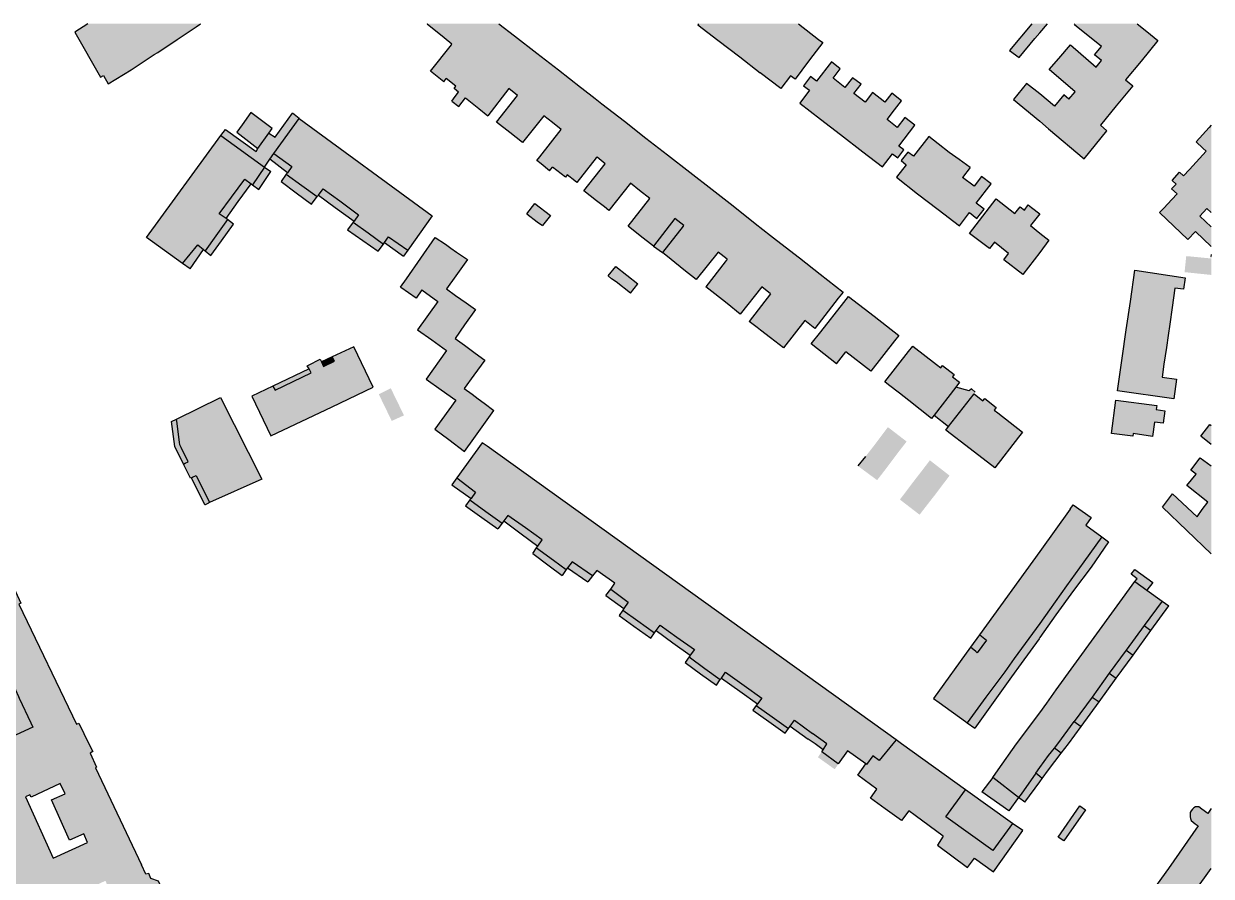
# Model space of a CAD drawing. Header units: millimetres. Extents: x 528980 to 529536, y 186782 to 187150.
# Drawn here: x 529288.2 to 529535.8, y 186972.4 to 187150.1 of the extents above; entities that cross this region are included whole.
import ezdxf

# ---------------------------------------------------------------- set-up
doc = ezdxf.new("R2010")
doc.units = ezdxf.units.MM
doc.header["$LTSCALE"] = 1.5
doc.layers.add('Building Outline', color=1, linetype='Continuous', true_color=0xff0000)
doc.layers.add('Buildings Area', color=1, linetype='Continuous', true_color=0xff0000)

msp = doc.modelspace()

# ---------------------------------------------------------------- hatches: boundary and pattern name
at = {"layer": 'Buildings Area', "true_color": 0xfedcaf}
for points in [[(529301.54, 187150.07), (529298.8, 187148.3), (529304.2, 187138.95), (529304.8, 187139.3), (529305.8, 187137.55), (529310.55, 187140.5), (529304.63, 187150.07)], [(529311.31, 187150.07), (529304.63, 187150.07), (529310.55, 187140.5), (529314.33, 187142.95), (529315.39, 187143.64), (529314.2, 187145.55)], [(529317.92, 187150.07), (529311.31, 187150.07), (529314.2, 187145.55), (529315.39, 187143.64), (529316.1, 187144.1), (529320.15, 187146.8)], [(529324.99, 187150.07), (529317.92, 187150.07), (529320.15, 187146.8), (529324.1, 187149.45), (529325, 187150.05)], [(529372.37, 187150.07), (529372.3, 187150), (529375.8, 187147.15), (529377.45, 187145.8), (529377.37, 187145.7), (529373, 187140.2), (529375.75, 187138), (529376.26, 187138.63), (529380.25, 187143.6), (529385.24, 187150.07)], [(529387.26, 187150.07), (529385.24, 187150.07), (529380.25, 187143.6), (529376.26, 187138.63), (529378.28, 187137.03), (529377.9, 187136.55), (529378.8, 187135.8), (529378.1, 187134.9), (529377.4, 187133.95), (529378.9, 187132.8), (529380.3, 187134.6), (529390.5, 187147.55)], [(529428.87, 187150.07), (529428.7, 187149.85), (529432.9, 187146.65), (529435.52, 187150.07)], [(529442.74, 187150.07), (529435.52, 187150.07), (529432.9, 187146.65), (529437.45, 187143.15), (529442.5, 187149.75)], [(529449.47, 187150.07), (529442.74, 187150.07), (529442.5, 187149.75), (529437.45, 187143.15), (529441.7, 187139.85), (529446.7, 187146.5), (529448.3, 187148.55)], [(529449.74, 187150.07), (529449.47, 187150.07), (529448.3, 187148.55), (529446.7, 187146.5), (529441.7, 187139.85), (529446, 187136.55), (529448.05, 187139.2), (529449, 187138.55), (529450.4, 187140.4), (529452, 187142.52), (529454.75, 187146.14), (529453.9, 187146.81)], [(529501.59, 187150.07), (529498.33, 187150.07), (529493.7, 187144.52), (529495.71, 187143.03), (529499, 187146.97), (529500, 187148.17)], [(529511.78, 187150.07), (529507.42, 187150.07), (529507.25, 187149.85), (529512.85, 187145.3), (529511.45, 187143.6), (529512.9, 187142.4), (529517.9, 187138.35), (529521.15, 187142.3)], [(529511.78, 187150.07), (529521.15, 187142.3), (529524.6, 187146.55), (529522.3, 187148.45), (529520.35, 187150.07)], [(529389.3, 187136.55), (529395.15, 187143.95), (529390.5, 187147.55), (529380.3, 187134.6), (529383.03, 187132.41), (529384.92, 187130.9)], [(529389.3, 187136.55), (529391.15, 187135.1), (529386.75, 187129.55), (529389.5, 187127.4), (529399.2, 187139.9), (529399.65, 187140.45), (529395.15, 187143.95)], [(529515.95, 187132.95), (529519.4, 187137.15), (529517.9, 187138.35), (529512.9, 187142.4), (529511.75, 187141.05), (529506.45, 187145.65), (529503.95, 187142.8)], [(529454.3, 187130.2), (529459.4, 187136.8), (529456.9, 187138.7), (529458.4, 187140.7), (529456.6, 187142.1), (529453.45, 187138.1), (529452.2, 187139.05), (529450.75, 187137.15), (529452, 187136.2), (529449.95, 187133.5)], [(529503.95, 187142.8), (529502, 187140.55), (529507.4, 187135.9), (529506.1, 187134.35), (529512.65, 187128.9), (529515.95, 187132.95)], [(529398.4, 187129.5), (529404.25, 187136.85), (529399.65, 187140.45), (529399.2, 187139.9), (529389.5, 187127.4), (529392.15, 187125.3), (529396.6, 187130.9)], [(529398.45, 187120.2), (529408.7, 187133.4), (529407.3, 187134.5), (529404.5, 187136.65), (529404.25, 187136.85), (529398.4, 187129.5), (529400.25, 187128.05), (529395.75, 187122.35), (529395.14, 187121.58), (529396.05, 187120.85), (529397.8, 187119.45)], [(529463.6, 187133.7), (529461.25, 187135.5), (529462.75, 187137.45), (529460.95, 187138.8), (529459.4, 187136.8), (529454.3, 187130.2), (529458.45, 187127)], [(529494.55, 187134.3), (529500, 187129.75), (529501.8, 187128.2), (529509.25, 187121.95), (529514, 187127.75), (529512.65, 187128.9), (529506.1, 187134.35), (529505, 187135.25), (529503.05, 187132.9), (529500, 187135.45), (529497.25, 187137.65)], [(529465.15, 187135.74), (529463.6, 187133.7), (529458.45, 187127), (529463.1, 187123.4), (529468.2, 187130.1), (529469.75, 187132.15), (529471.17, 187134), (529469.14, 187135.59), (529467.7, 187133.75)], [(529339.3, 187127.3), (529340, 187128.25), (529335.55, 187131.55), (529333.7, 187129), (529332.6, 187127.5), (529337, 187124.05)], [(529403.47, 187116.99), (529407.55, 187122.1), (529407.7, 187122.25), (529413.4, 187129.75), (529408.7, 187133.4), (529398.45, 187120.2), (529401.1, 187118.1), (529401.46, 187118.56), (529403.06, 187117.31)], [(529344.2, 187131.45), (529340.6, 187126.4), (529339.3, 187127.3), (529337, 187124.05), (529336.6, 187123.45), (529330.25, 187128), (529329.25, 187126.75), (529338.35, 187120.2), (529339.45, 187121.85), (529340.3, 187123), (529345.6, 187130.3)], [(529346.15, 187116.35), (529349.35, 187114.05), (529349.6, 187114.35), (529350.6, 187115.7), (529354.05, 187113.15), (529358, 187110.25), (529357.05, 187108.95), (529356.85, 187108.7), (529359.95, 187106.5), (529363.2, 187104.15), (529363.4, 187104.5), (529364.25, 187105.65), (529368.25, 187102.85), (529373.35, 187110.05), (529345.6, 187130.3), (529340.3, 187123), (529344.1, 187120.3), (529343.15, 187119), (529342.9, 187118.7)], [(529407.6, 187113.15), (529417.9, 187126.2), (529413.4, 187129.75), (529407.7, 187122.25), (529409.4, 187120.9), (529404.95, 187115.25)], [(529463.1, 187123.4), (529467.25, 187120.25), (529469.3, 187122.95), (529470.4, 187122.1), (529471.7, 187123.8), (529470.65, 187124.55), (529473.95, 187128.9), (529471.9, 187130.5), (529470.3, 187128.45), (529468.2, 187130.1)], [(529330.35, 187109.45), (529328.95, 187110.45), (529331.5, 187113.9), (529334.3, 187117.65), (529335.6, 187116.7), (529335.9, 187116.5), (529338.35, 187120.2), (529329.25, 187126.75), (529313.8, 187105.5), (529321.3, 187100.1), (529324.45, 187104), (529325.65, 187103.05), (529326, 187102.75), (529328.2, 187105.85), (529330.65, 187109.25)], [(529481.15, 187123.25), (529478.85, 187125.05), (529476.85, 187126.6), (529473.65, 187122.45), (529472.5, 187123.3), (529471.1, 187121.55), (529472.15, 187120.7), (529470.15, 187118.1), (529474.55, 187114.65), (529479.7, 187121.4)], [(529535.76, 187128.95), (529535.33, 187128.46), (529532.65, 187125.45), (529534.01, 187124.15), (529534.7, 187123.5), (529535.76, 187122.52)], [(529417.9, 187126.2), (529407.6, 187113.15), (529409.25, 187111.9), (529410.15, 187111.15), (529414.65, 187116.85), (529416.55, 187115.3), (529416.75, 187115.55), (529422.4, 187122.75)], [(529339.45, 187121.85), (529343.15, 187119), (529344.1, 187120.3), (529340.3, 187123)], [(529416.7, 187105.9), (529426.75, 187118.75), (529427.05, 187119.15), (529422.4, 187122.75), (529416.75, 187115.55), (529416.55, 187115.3), (529418.7, 187113.65), (529414.2, 187107.9)], [(529483.9, 187118), (529485.48, 187120.08), (529483.2, 187121.75), (529481.15, 187123.25), (529479.7, 187121.4), (529474.55, 187114.65), (529478.85, 187111.35)], [(529535.76, 187122.52), (529534.7, 187123.5), (529532.65, 187121.25), (529531.25, 187119.7), (529535.76, 187115.51)], [(529339.7, 187119.3), (529338.35, 187120.2), (529335.9, 187116.5), (529337.2, 187115.55)], [(529416.7, 187105.9), (529419.5, 187103.75), (529423.95, 187109.5), (529425.8, 187108.05), (529431.55, 187115.4), (529431.7, 187115.55), (529427.05, 187119.15), (529426.75, 187118.75)], [(529535.76, 187110.71), (529535.76, 187115.51), (529531.25, 187119.7), (529529.99, 187118.35), (529529.16, 187119.12), (529527.59, 187117.42), (529528.43, 187116.65), (529527.5, 187115.65), (529528.65, 187114.6), (529533.4, 187110), (529534.85, 187111.55)], [(529335.6, 187116.7), (529334.3, 187117.65), (529331.5, 187113.9), (529332.9, 187113)], [(529345, 187114.85), (529346.15, 187116.35), (529342.9, 187118.7), (529341.85, 187117.2)], [(529486.9, 187109.45), (529488.4, 187111.45), (529486.75, 187112.65), (529489.9, 187116.7), (529487.85, 187118.25), (529486.3, 187116.2), (529483.9, 187118), (529478.85, 187111.35), (529483.25, 187107.95), (529485.35, 187110.7)], [(529348.2, 187112.5), (529349.35, 187114.05), (529346.15, 187116.35), (529345, 187114.85)], [(529349.6, 187114.35), (529353.1, 187111.8), (529354.05, 187113.15), (529350.6, 187115.7)], [(529435.7, 187111.55), (529436.1, 187112.1), (529432.3, 187115.05), (529431.7, 187115.55), (529431.55, 187115.4), (529425.8, 187108.05), (529425.65, 187107.85), (529421.36, 187102.41), (529423.15, 187100.95), (529425.79, 187098.8)], [(529535.76, 187103.64), (529535.76, 187107.72), (529533.4, 187110), (529528.65, 187114.6), (529527.54, 187113.42), (529525.86, 187111.66), (529524.95, 187110.7), (529530.9, 187105.1), (529532.5, 187106.8)], [(529331.5, 187113.9), (529328.95, 187110.45), (529330.35, 187109.45), (529332.9, 187113)], [(529357.05, 187108.95), (529358, 187110.25), (529354.05, 187113.15), (529353.1, 187111.8)], [(529398, 187110.13), (529394.72, 187112.62), (529393.06, 187110.43), (529395.2, 187108.8), (529396.3, 187108)], [(529425.79, 187098.8), (529428.4, 187096.75), (529432.95, 187102.5), (529434.85, 187101), (529440.5, 187108.15), (529440.7, 187108.45), (529436.1, 187112.1), (529435.7, 187111.55)], [(529492, 187103.4), (529492.1, 187103.55), (529498.3, 187111.75), (529497.6, 187112.3), (529496.8, 187111.25), (529495.9, 187111.9), (529494.8, 187110.5), (529490.9, 187113.55), (529485.35, 187106.35), (529489.5, 187103.2), (529490.55, 187104.55)], [(529492, 187103.4), (529493.5, 187102.2), (529492.5, 187100.85), (529496.45, 187097.8), (529500, 187102.4), (529501.9, 187104.95), (529500, 187106.45), (529498.05, 187108), (529500, 187110.45), (529498.3, 187111.75), (529492.1, 187103.55)], [(529330.65, 187109.25), (529328.2, 187105.85), (529329.4, 187104.85), (529331.9, 187108.3)], [(529425.8, 187108.05), (529423.95, 187109.5), (529419.5, 187103.75), (529421.36, 187102.41), (529425.65, 187107.85)], [(529356.85, 187108.7), (529355.7, 187107.15), (529358.85, 187104.9), (529359.95, 187106.5)], [(529445.15, 187105), (529443.9, 187105.95), (529440.7, 187108.45), (529440.5, 187108.15), (529434.85, 187101), (529434.4, 187100.45), (529430.38, 187095.22), (529432.25, 187093.75), (529434.8, 187091.75)], [(529329.4, 187104.85), (529328.2, 187105.85), (529326, 187102.75), (529327.15, 187101.8)], [(529358.85, 187104.9), (529362.1, 187102.65), (529363.2, 187104.15), (529359.95, 187106.5)], [(529367.35, 187101.6), (529368.25, 187102.85), (529364.25, 187105.65), (529363.4, 187104.5)], [(529369.98, 187092.87), (529371.2, 187094.6), (529377.25, 187103.3), (529376.1, 187104.1), (529373.95, 187105.5), (529367.95, 187096.9), (529366.73, 187095.17), (529366.8, 187095.12)], [(529445.15, 187105), (529434.8, 187091.75), (529437.55, 187089.55), (529442.05, 187095.25), (529443.9, 187093.75), (529449.9, 187101.3)], [(529321.3, 187100.1), (529322.9, 187099), (529325.65, 187103.05), (529324.45, 187104)], [(529376.3, 187094.8), (529378.25, 187097.5), (529380.7, 187100.95), (529378.4, 187102.5), (529377.25, 187103.3), (529371.2, 187094.6), (529374.5, 187092.2)], [(529535.76, 187101.97), (529535.7, 187101.55), (529535.76, 187101.54)], [(529414.65, 187093.9), (529416.19, 187095.85), (529411.61, 187099.48), (529410.05, 187097.5), (529410.75, 187096.9), (529411.7, 187096.25)], [(529454.25, 187097.9), (529449.9, 187101.3), (529443.9, 187093.75), (529439.44, 187088.04), (529441.1, 187086.75), (529441.8, 187086.2), (529443.85, 187084.6)], [(529535.76, 187097.72), (529535.76, 187101.15), (529530.55, 187101.65), (529530.2, 187098.3)], [(529454.25, 187097.9), (529443.85, 187084.6), (529446.55, 187082.5), (529451, 187088.25), (529453.1, 187086.55), (529458, 187092.85), (529459, 187094.15)], [(529518.9, 187092.15), (529527.6, 187090.95), (529528.15, 187094.95), (529529.95, 187094.75), (529530.3, 187097.15), (529519.8, 187098.7)], [(529374.5, 187092.2), (529370.3, 187086.25), (529373.25, 187084.2), (529379.3, 187092.65), (529378.2, 187093.45), (529376.3, 187094.8)], [(529380.1, 187087.3), (529382.35, 187090.5), (529380.4, 187091.9), (529379.3, 187092.65), (529373.25, 187084.2), (529376.35, 187082), (529378.1, 187084.5)], [(529457.61, 187079.21), (529458.1, 187079.85), (529459.6, 187081.7), (529465.45, 187089.15), (529460.15, 187093.25), (529459.15, 187092), (529454.35, 187085.85), (529452.37, 187083.35)], [(529527.1, 187087.45), (529527.6, 187090.95), (529518.9, 187092.15), (529518.05, 187086.3), (529526.77, 187085.13)], [(529469.7, 187084), (529470.6, 187085.1), (529465.45, 187089.15), (529459.6, 187081.7), (529464.8, 187077.65)], [(529375.2, 187073.8), (529381.15, 187082.25), (529380.1, 187083.05), (529378.1, 187084.5), (529376.35, 187082), (529372.1, 187076)], [(529526.4, 187082.59), (529526.77, 187085.13), (529518.05, 187086.3), (529517.2, 187080.35), (529525.9, 187079.15)], [(529350.25, 187079.6), (529350, 187080.15), (529349.7, 187080), (529347.8, 187079.05), (529347.3, 187078.8), (529347.65, 187078.15), (529348.1, 187077.3), (529340.6, 187073.7), (529340.1, 187074.55), (529335.75, 187072.45), (529339.7, 187064.2), (529352.49, 187070.26), (529361, 187074.3), (529357, 187082.75), (529352.5, 187080.65), (529352.95, 187079.75), (529350.7, 187078.65)], [(529384.3, 187079.95), (529382.3, 187081.4), (529381.15, 187082.25), (529375.2, 187073.8), (529378.25, 187071.6), (529380, 187074.05), (529382, 187076.8)], [(529470.75, 187073.05), (529472.7, 187071.55), (529474.2, 187073.55), (529478.5, 187079.05), (529473.55, 187082.9), (529472.65, 187081.75), (529467.7, 187075.45), (529468.5, 187074.8)], [(529352.5, 187080.65), (529350.25, 187079.6), (529350.7, 187078.65), (529352.95, 187079.75)], [(529516.25, 187073.55), (529527.95, 187071.9), (529528.5, 187076), (529525.5, 187076.4), (529525.9, 187079.15), (529517.2, 187080.35)], [(529340.1, 187074.55), (529340.6, 187073.7), (529348.1, 187077.3), (529347.65, 187078.15)], [(529478, 187068.5), (529482.5, 187074.3), (529483.25, 187075.4), (529481.8, 187076.5), (529482.15, 187077), (529479.75, 187078.85), (529479.4, 187078.35), (529478.5, 187079.05), (529474.2, 187073.55), (529472.7, 187071.55), (529477.45, 187067.8)], [(529326.91, 187050.27), (529337.82, 187055.19), (529329.18, 187072.2), (529320.03, 187067.69), (529320.09, 187067.24), (529320.67, 187062.87), (529320.74, 187062.29), (529321, 187061.77), (529322.47, 187058.79), (529321.83, 187058.47), (529321.48, 187058.3), (529322.94, 187055.34), (529323.14, 187055.44), (529323.33, 187055.54), (529324.12, 187055.92), (529325.88, 187052.36), (529326.8, 187050.5)], [(529364.7, 187074.1), (529362.2, 187072.85), (529364.9, 187067.3), (529367.45, 187068.45)], [(529381.65, 187072.9), (529380, 187074.05), (529378.25, 187071.6), (529373.85, 187065.55), (529376.8, 187063.4), (529382.95, 187071.9)], [(529481, 187066.15), (529486.3, 187072.95), (529486.55, 187073.3), (529485.75, 187074), (529485.3, 187073.55), (529482.5, 187074.3), (529478, 187068.5)], [(529480.45, 187065.4), (529485.5, 187061.5), (529491.25, 187069), (529490.5, 187069.55), (529490.9, 187070.1), (529488.55, 187071.95), (529488.15, 187071.45), (529486.3, 187072.95), (529481, 187066.15)], [(529382.02, 187063.64), (529386.2, 187069.5), (529384.15, 187071), (529382.95, 187071.9), (529376.8, 187063.4), (529380.1, 187060.95)], [(529514.95, 187064.7), (529519.4, 187064.1), (529519.5, 187064.65), (529523.5, 187064.05), (529523.9, 187067.05), (529525.75, 187066.8), (529526.05, 187069.4), (529524.3, 187069.65), (529524.4, 187070.5), (529515.9, 187071.65)], [(529321.83, 187058.47), (529322.47, 187058.79), (529321, 187061.77), (529320.74, 187062.29), (529320.67, 187062.87), (529320.09, 187067.24), (529320.03, 187067.69), (529318.98, 187067.18), (529319.68, 187061.96), (529321.48, 187058.3)], [(529495.55, 187063.9), (529496.4, 187064.95), (529491.25, 187069), (529485.5, 187061.5), (529490.65, 187057.5)], [(529470.7, 187061), (529472.25, 187063), (529468.35, 187066), (529466.8, 187063.95)], [(529535.76, 187066.35), (529535.5, 187066.55), (529533.6, 187064.1), (529535.76, 187062.39)], [(529401.3, 187036.3), (529401.55, 187036.65), (529402.5, 187037.9), (529406.75, 187035), (529407.65, 187036.15), (529411.4, 187033.45), (529410.55, 187032.25), (529414.2, 187029.5), (529413.3, 187028.2), (529413.05, 187027.85), (529416.2, 187025.6), (529419.7, 187023.15), (529420, 187023.6), (529420.85, 187024.75), (529424.35, 187022.25), (529428, 187019.65), (529427.1, 187018.45), (529426.9, 187018.1), (529430.15, 187015.7), (529433.4, 187013.4), (529433.65, 187013.7), (529434.5, 187014.95), (529438.35, 187012.15), (529442.05, 187009.5), (529441.15, 187008.3), (529440.9, 187008), (529444.2, 187005.65), (529447.65, 187003.2), (529447.95, 187003.65), (529448.9, 187004.9), (529452.65, 187002.15), (529455.6, 187000), (529454.85, 186998.75), (529454.55, 186998.35), (529458, 186995.85), (529459.95, 186998.55), (529463.75, 186995.8), (529463.9, 186995.7), (529465.2, 186997.5), (529466.55, 186996.5), (529469.35, 187000), (529470.1, 187000.8), (529384.79, 187062), (529383.75, 187062.75), (529378.45, 187055.45), (529382.35, 187052.45), (529381.45, 187051.15), (529381.2, 187050.85), (529384.55, 187048.4), (529387.9, 187046), (529388.3, 187046.5), (529389.1, 187047.6), (529392.8, 187045), (529396.25, 187042.5), (529395.35, 187041.2), (529395.1, 187040.85), (529398.6, 187038.3)], [(529466.8, 187063.95), (529465.3, 187061.95), (529469.2, 187059), (529470.7, 187061)], [(529463.7, 187059.9), (529462.1, 187057.9), (529466.1, 187054.95), (529467.51, 187056.77), (529467.65, 187056.95)], [(529467.65, 187056.95), (529469.04, 187058.79), (529469.2, 187059), (529465.3, 187061.95), (529463.7, 187059.9)], [(529475.55, 187057.05), (529479.65, 187053.85), (529481.2, 187055.9), (529477.15, 187059.05), (529477.1, 187059.1)], [(529535.76, 187057.92), (529533.45, 187059.6), (529531.5, 187057.05), (529532.59, 187056.21), (529535.76, 187053.76)], [(529325.99, 187049.82), (529326.66, 187050.15), (529326.91, 187050.27), (529326.8, 187050.5), (529325.88, 187052.36), (529324.12, 187055.92), (529323.33, 187055.54), (529323.14, 187055.44), (529325.92, 187049.79)], [(529377.45, 187054), (529381.45, 187051.15), (529382.35, 187052.45), (529378.45, 187055.45)], [(529473.95, 187055), (529472.62, 187053.24), (529472.4, 187052.95), (529476.5, 187049.75), (529478.1, 187051.8)], [(529473.95, 187055), (529478.1, 187051.8), (529479.65, 187053.85), (529475.55, 187057.05), (529474.15, 187055.26)], [(529535.76, 187053.76), (529532.59, 187056.21), (529530.67, 187053.84), (529535.05, 187050.35), (529533.9, 187048.8), (529535.76, 187047.35)], [(529474.95, 187047.75), (529476.5, 187049.75), (529472.4, 187052.95), (529470.85, 187050.9)], [(529380.3, 187049.6), (529383.7, 187047.2), (529384.55, 187048.4), (529381.2, 187050.85)], [(529512.95, 187043.15), (529509.6, 187045.55), (529510.76, 187047.18), (529507, 187049.8), (529506.33, 187048.87), (529500, 187040.1), (529487.45, 187022.71), (529487.48, 187022.68), (529488.55, 187021.85), (529488.88, 187021.61), (529486.99, 187018.98), (529486.65, 187019.25), (529485.57, 187020.11), (529477.86, 187009.42), (529479, 187008.6), (529484.5, 187004.68), (529484.9, 187004.4), (529488.75, 187009.7), (529492.7, 187015), (529494.7, 187017.8), (529498.5, 187023), (529500, 187025.1), (529502.05, 187027.9), (529505.6, 187032.9), (529509.2, 187037.9)], [(529535.76, 187039.62), (529535.76, 187047.35), (529533.9, 187048.8), (529532.85, 187047.3), (529527.7, 187052.1), (529525.6, 187049.3)], [(529387, 187044.8), (529387.9, 187046), (529384.55, 187048.4), (529383.7, 187047.2)], [(529391.9, 187043.75), (529392.8, 187045), (529389.1, 187047.6), (529388.3, 187046.5)], [(529391.9, 187043.75), (529395.35, 187041.2), (529396.25, 187042.5), (529392.8, 187045)], [(529514.35, 187042.1), (529512.95, 187043.15), (529509.2, 187037.9), (529510.7, 187036.85)], [(529398.6, 187038.3), (529395.1, 187040.85), (529394.3, 187039.65), (529397.7, 187037.1)], [(529398.6, 187038.3), (529397.7, 187037.1), (529400.4, 187035.1), (529401.3, 187036.3)], [(529406.75, 187035), (529402.5, 187037.9), (529401.55, 187036.65), (529405.8, 187033.75)], [(529510.7, 187036.85), (529509.2, 187037.9), (529505.6, 187032.9), (529507.05, 187031.95)], [(529522.35, 187032), (529523.55, 187033.6), (529519.8, 187036.3), (529519.1, 187035.35), (529520.3, 187034.4), (529519.85, 187033.8)], [(529503.05, 186999.1), (529503.75, 187000), (529507.15, 187004.65), (529510.9, 187009.75), (529514.5, 187014.7), (529518.05, 187019.55), (529521.75, 187024.65), (529525.5, 187029.75), (529522.35, 187032), (529519.85, 187033.8), (529503.46, 187011.22), (529501.45, 187008.45), (529500, 187006.45), (529495.15, 187000), (529491.35, 186994.6), (529490.2, 186992.95), (529495.55, 186988.8), (529496.1, 186989.5), (529499.2, 186993.9), (529500, 186995.05), (529501.8, 186997.55)], [(529507.05, 187031.95), (529505.6, 187032.9), (529502.05, 187027.9), (529503.35, 187026.9)], [(529409.55, 187030.9), (529413.3, 187028.2), (529414.2, 187029.5), (529410.55, 187032.25)], [(529413.05, 187027.85), (529412.3, 187026.75), (529415.4, 187024.5), (529416.2, 187025.6)], [(529503.35, 187026.9), (529502.05, 187027.9), (529500, 187025.1), (529498.5, 187023), (529499.85, 187021.9), (529500, 187022.15)], [(529526.95, 187028.75), (529525.5, 187029.75), (529521.75, 187024.65), (529523.2, 187023.6)], [(529272.55, 187022.35), (529282.65, 187001.2), (529283.05, 187000.25), (529290.1, 187003.5), (529289.65, 187004.4), (529287.25, 187009.54), (529287.08, 187009.89), (529286.44, 187011.26), (529281.67, 187021.48), (529281.04, 187022.82), (529280.6, 187023.77), (529279.65, 187025.8)], [(529418.9, 187022.05), (529419.7, 187023.15), (529416.2, 187025.6), (529415.4, 187024.5)], [(529423.5, 187021.05), (529424.35, 187022.25), (529420.85, 187024.75), (529420, 187023.6)], [(529487.45, 187022.71), (529485.57, 187020.11), (529486.65, 187019.25), (529486.99, 187018.98), (529488.88, 187021.61), (529488.55, 187021.85), (529487.48, 187022.68)], [(529498.5, 187023), (529494.7, 187017.8), (529496.1, 187016.75), (529499.85, 187021.9)], [(529523.2, 187023.6), (529521.75, 187024.65), (529518.05, 187019.55), (529519.5, 187018.5)], [(529427.1, 187018.45), (529428, 187019.65), (529424.35, 187022.25), (529423.5, 187021.05)], [(529430.15, 187015.7), (529426.9, 187018.1), (529426.05, 187016.95), (529429.3, 187014.55)], [(529492.7, 187015), (529494.1, 187013.95), (529496.1, 187016.75), (529494.7, 187017.8)], [(529519.5, 187018.5), (529518.05, 187019.55), (529514.5, 187014.7), (529515.95, 187013.65)], [(529430.15, 187015.7), (529429.3, 187014.55), (529432.6, 187012.2), (529433.4, 187013.4)], [(529438.35, 187012.15), (529434.5, 187014.95), (529433.65, 187013.7), (529437.5, 187010.95)], [(529488.75, 187009.7), (529490.3, 187008.6), (529494.1, 187013.95), (529492.7, 187015)], [(529512.4, 187008.75), (529515.95, 187013.65), (529514.5, 187014.7), (529510.9, 187009.75)], [(529437.5, 187010.95), (529441.15, 187008.3), (529442.05, 187009.5), (529438.35, 187012.15)], [(529440.2, 187007), (529443.5, 187004.65), (529444.2, 187005.65), (529440.9, 187008)], [(529488.75, 187009.7), (529484.9, 187004.4), (529486.45, 187003.25), (529490.3, 187008.6)], [(529510.9, 187009.75), (529507.15, 187004.65), (529508.65, 187003.6), (529512.4, 187008.75)], [(529444.2, 187005.65), (529443.5, 187004.65), (529446.9, 187002.2), (529447.65, 187003.2)], [(529451.75, 187000.95), (529452.65, 187002.15), (529448.9, 187004.9), (529447.95, 187003.65)], [(529504.5, 186998.05), (529506, 187000), (529508.65, 187003.6), (529507.15, 187004.65), (529503.75, 187000), (529503.05, 186999.1)], [(529452.65, 187002.15), (529451.75, 187000.95), (529453.15, 187000), (529454.85, 186998.75), (529455.6, 187000)], [(529467.8, 186986.45), (529471.2, 186984), (529472.7, 186986.05), (529474.05, 186985.05), (529479.9, 186980.75), (529478.7, 186978.85), (529484.95, 186974.25), (529486.4, 186976.2), (529490.35, 186973.35), (529496.45, 186981.9), (529494.35, 186983.4), (529490.25, 186977.75), (529480.45, 186984.8), (529484.5, 186990.4), (529471.15, 187000), (529470.1, 187000.8), (529469.35, 187000), (529466.55, 186996.5), (529465.2, 186997.5), (529463.9, 186995.7), (529463.75, 186995.8), (529462.1, 186993.45), (529466.05, 186990.55), (529464.75, 186988.65)], [(529453.75, 186997.2), (529457.25, 186994.7), (529457.75, 186995.4), (529458, 186995.85), (529454.55, 186998.35)], [(529504.5, 186998.05), (529503.05, 186999.1), (529501.8, 186997.55), (529500, 186995.05), (529499.2, 186993.9), (529500, 186993.2), (529500.5, 186992.75), (529501.8, 186994.6)], [(529490.2, 186992.95), (529487.9, 186990), (529493.55, 186986), (529495.55, 186988.8)], [(529500.5, 186992.75), (529500, 186993.2), (529499.2, 186993.9), (529496.1, 186989.5), (529495.55, 186988.8), (529496.9, 186987.85), (529500, 186992.05)], [(529484.5, 186990.4), (529480.45, 186984.8), (529490.25, 186977.75), (529494.35, 186983.4)], [(529535.76, 186986.49), (529535.05, 186985.5), (529533.8, 186986.4), (529533.15, 186986.9), (529532.8, 186986.9), (529532.45, 186986.85), (529532.15, 186986.65), (529531.85, 186986.4), (529531.6, 186986.05), (529531.4, 186985.65), (529531.35, 186985.15), (529531.4, 186984.75), (529531.45, 186984.4), (529531.55, 186984), (529532, 186983.65), (529532.4, 186983.35), (529533.05, 186982.9), (529526.85, 186974), (529519.1, 186963.25), (529511.7, 186952.85), (529510.5, 186953.8), (529510.05, 186954.1), (529509.75, 186954.25), (529509.4, 186954.3), (529509.05, 186954.2), (529508.8, 186954), (529508.5, 186953.65), (529508.3, 186953.25), (529508.25, 186952.95), (529508.25, 186952.65), (529508.35, 186952.3), (529508.45, 186952), (529509.1, 186951.55), (529509.3, 186951.35), (529510.15, 186950.65), (529504.5, 186942.7), (529501.25, 186938.1), (529501.8, 186937.7), (529505.8, 186934.8), (529506.9, 186934), (529523.45, 186956.85), (529535.76, 186974.02)], [(529503.86, 186980.57), (529505.01, 186979.77), (529509.52, 186986.27), (529508.37, 186987.07)]]:
    msp.add_hatch(color=41, dxfattribs=at).paths.add_polyline_path(points, flags=0)
h = msp.add_hatch(color=41, dxfattribs=at)
h.paths.add_polyline_path([(529262.7, 187042.15), (529261.85, 187043.92), (529258.23, 187042.13), (529259.1, 187040.35), (529261.46, 187035.5), (529263.75, 187030.8), (529262.3, 187030.1), (529260.3, 187029.15), (529256.06, 187027.15), (529254.9, 187026.6), (529257, 187022.1), (529256.75, 187021.5), (529257.3, 187020.4), (529256.85, 187019.1), (529257.95, 187016.65), (529259.45, 187016.2), (529259.9, 187015.25), (529259.3, 187013.75), (529260.8, 187010.65), (529262.05, 187010.5), (529262.4, 187009.7), (529261.85, 187008.35), (529263.25, 187005.45), (529264.8, 187005), (529265.3, 187004.15), (529264.6, 187002.45), (529265.5, 187000.55), (529267, 187000.35), (529267.15, 187000), (529267.6, 186999), (529267.1, 186997.35), (529268.1, 186995.05), (529269.65, 186994.8), (529270.35, 186993.55), (529270, 186993.3), (529270.3, 186992.65), (529270.7, 186991.85), (529271, 186991.15), (529263.55, 186987.8), (529260.15, 186986.3), (529261.3, 186983.75), (529258.9, 186982.65), (529260.7, 186978.85), (529267.25, 186981.85), (529273.85, 186984.9), (529274.2, 186984.1), (529274.7, 186983), (529274.95, 186982.95), (529275.1, 186982.95), (529275.25, 186982.9), (529275.45, 186982.7), (529275.55, 186982.5), (529275.6, 186982.3), (529275.55, 186982.1), (529275.5, 186981.75), (529275.05, 186980.7), (529276.3, 186977.95), (529276.85, 186977.8), (529277.2, 186977.65), (529277.5, 186977.45), (529277.75, 186977.25), (529277.95, 186977.05), (529278.05, 186976.8), (529278.1, 186976.5), (529278.1, 186976.3), (529278, 186976.1), (529277.6, 186975.35), (529279.1, 186972.15), (529279.7, 186972.05), (529279.9, 186972.05), (529280.1, 186972), (529280.35, 186971.9), (529280.55, 186971.75), (529280.7, 186971.45), (529280.8, 186971.15), (529280.8, 186970.85), (529280.75, 186970.6), (529280.7, 186970.25), (529280.6, 186970), (529280.45, 186969.6), (529281.75, 186966.8), (529282.85, 186966.4), (529283, 186966.2), (529283.2, 186965.9), (529283.35, 186965.65), (529283.4, 186965.4), (529283.4, 186965.25), (529283.3, 186965.15), (529282.95, 186964.2), (529284.3, 186961.35), (529285, 186961.2), (529285.35, 186961.1), (529285.65, 186960.9), (529285.8, 186960.65), (529285.95, 186960.35), (529286, 186960), (529285.95, 186959.6), (529285.8, 186959.3), (529285.7, 186959.05), (529285.5, 186958.75), (529286.35, 186957), (529284.6, 186956.05), (529285.75, 186953.4), (529286.25, 186953.6), (529288.65, 186948.45), (529298.9, 186953), (529306.7, 186957), (529307.15, 186957.25), (529307.5, 186956.55), (529308.65, 186956.9), (529309.55, 186956.55), (529311, 186957.2), (529311, 186958.1), (529312.2, 186958.7), (529312, 186959.4), (529318.75, 186962.35), (529318.1, 186963.85), (529319, 186964.55), (529318.3, 186966.2), (529316.8, 186966.2), (529316.35, 186967.45), (529316.75, 186967.7), (529316.35, 186968.85), (529316.95, 186969.85), (529316.3, 186971.35), (529314.7, 186971.9), (529314.25, 186973), (529313.6, 186972.85), (529312.7, 186974.8), (529303.15, 186995), (529303.35, 186995.15), (529302, 186998.05), (529302.6, 186998.4), (529301.75, 187000), (529299.65, 187004.3), (529299.2, 187004.1), (529287.15, 187029.1), (529287.6, 187029.3), (529284.95, 187035.1), (529277, 187031.4), (529277.1, 187031.1), (529279.39, 187026.35), (529279.65, 187025.8), (529280.6, 187023.77), (529281.04, 187022.82), (529281.67, 187021.48), (529286.44, 187011.26), (529287.08, 187009.89), (529287.25, 187009.54), (529289.65, 187004.4), (529290.1, 187003.5), (529283.05, 187000.25), (529282.65, 187001.2), (529272.55, 187022.35), (529269.9, 187027.85), (529269.6, 187027.75)], flags=0)
h.paths.add_polyline_path([(529295.8, 186991.7), (529296.8, 186989.55), (529293.95, 186988.3), (529297.7, 186979.95), (529300.7, 186981.25), (529301.5, 186979.45), (529294.3, 186976.2), (529288.55, 186988.95), (529289.45, 186989.4), (529289.7, 186988.9)], flags=0)
h.paths.add_polyline_path([(529298.25, 186968.2), (529305.2, 186971.45), (529307.65, 186966), (529303.7, 186964.2), (529304.65, 186962.25), (529301.6, 186960.9)], flags=0)

# ---------------------------------------------------------------- linework, layer by layer
at = {"layer": 'Building Outline', "color": 251, "linetype": 'Continuous', "lineweight": -3, "true_color": 0x505050}
for points in [[(529301.54, 187150.07), (529298.8, 187148.3)], [(529320.15, 187146.8), (529324.1, 187149.45), (529325, 187150.05)], [(529324.99, 187150.07), (529325, 187150.05)], [(529373, 187140.2), (529377.37, 187145.7), (529377.45, 187145.8), (529375.8, 187147.15), (529372.3, 187150), (529372.37, 187150.07)], [(529387.26, 187150.07), (529390.5, 187147.55)], [(529428.87, 187150.07), (529428.7, 187149.85), (529432.9, 187146.65)], [(529449.74, 187150.07), (529453.9, 187146.81), (529454.75, 187146.14), (529452, 187142.52), (529450.4, 187140.4), (529449, 187138.55), (529448.05, 187139.2), (529446, 187136.55), (529441.7, 187139.85)], [(529498.33, 187150.07), (529493.7, 187144.52), (529495.71, 187143.03)], [(529499, 187146.97), (529500, 187148.17), (529501.59, 187150.07)], [(529511.45, 187143.6), (529512.85, 187145.3), (529507.25, 187149.85), (529507.42, 187150.07)], [(529520.35, 187150.07), (529522.3, 187148.45)], [(529298.8, 187148.3), (529304.2, 187138.95)], [(529315.39, 187143.64), (529316.1, 187144.1), (529320.15, 187146.8)], [(529390.5, 187147.55), (529395.15, 187143.95)], [(529432.9, 187146.65), (529437.45, 187143.15)], [(529495.71, 187143.03), (529499, 187146.97)], [(529524.6, 187146.55), (529521.15, 187142.3)], [(529522.3, 187148.45), (529524.6, 187146.55)], [(529395.15, 187143.95), (529399.65, 187140.45)], [(529503.95, 187142.8), (529506.45, 187145.65), (529511.75, 187141.05), (529512.9, 187142.4)], [(529310.55, 187140.5), (529314.33, 187142.95), (529315.39, 187143.64)], [(529437.45, 187143.15), (529441.7, 187139.85)], [(529459.4, 187136.8), (529456.9, 187138.7), (529458.4, 187140.7), (529456.6, 187142.1), (529453.45, 187138.1), (529452.2, 187139.05), (529450.75, 187137.15), (529452, 187136.2), (529449.95, 187133.5), (529454.3, 187130.2)], [(529506.1, 187134.35), (529507.4, 187135.9), (529502, 187140.55), (529503.95, 187142.8)], [(529512.9, 187142.4), (529511.45, 187143.6)], [(529521.15, 187142.3), (529517.9, 187138.35)], [(529304.2, 187138.95), (529304.8, 187139.3), (529305.8, 187137.55), (529310.55, 187140.5)], [(529375.75, 187138), (529373, 187140.2)], [(529399.65, 187140.45), (529404.25, 187136.85)], [(529375.75, 187138), (529376.26, 187138.63)], [(529377.4, 187133.95), (529378.1, 187134.9), (529378.8, 187135.8), (529377.9, 187136.55), (529378.28, 187137.03), (529376.26, 187138.63)], [(529389.3, 187136.55), (529384.92, 187130.9)], [(529389.5, 187127.4), (529386.75, 187129.55), (529391.15, 187135.1), (529389.3, 187136.55)], [(529404.25, 187136.85), (529404.5, 187136.65), (529407.3, 187134.5), (529408.7, 187133.4)], [(529460.95, 187138.8), (529459.4, 187136.8)], [(529463.6, 187133.7), (529461.25, 187135.5), (529462.75, 187137.45), (529460.95, 187138.8)], [(529505, 187135.25), (529503.05, 187132.9), (529500, 187135.45), (529497.25, 187137.65), (529494.55, 187134.3)], [(529519.4, 187137.15), (529515.95, 187132.95)], [(529517.9, 187138.35), (529519.4, 187137.15)], [(529377.4, 187133.95), (529378.9, 187132.8), (529380.3, 187134.6)], [(529380.3, 187134.6), (529383.03, 187132.41), (529384.92, 187130.9)], [(529465.15, 187135.74), (529463.6, 187133.7)], [(529471.17, 187134), (529469.14, 187135.59), (529467.7, 187133.75), (529465.15, 187135.74)], [(529468.2, 187130.1), (529469.75, 187132.15), (529471.17, 187134)], [(529494.55, 187134.3), (529500, 187129.75), (529501.8, 187128.2)], [(529506.1, 187134.35), (529505, 187135.25)], [(529339.3, 187127.3), (529340, 187128.25), (529335.55, 187131.55), (529333.7, 187129)], [(529408.7, 187133.4), (529413.4, 187129.75)], [(529515.95, 187132.95), (529512.65, 187128.9)], [(529333.7, 187129), (529332.6, 187127.5), (529337, 187124.05)], [(529339.3, 187127.3), (529340.6, 187126.4), (529344.2, 187131.45)], [(529340.3, 187123), (529345.6, 187130.3)], [(529345.6, 187130.3), (529344.2, 187131.45)], [(529345.6, 187130.3), (529373.35, 187110.05)], [(529398.4, 187129.5), (529396.6, 187130.9), (529392.15, 187125.3), (529389.5, 187127.4)], [(529397.8, 187119.45), (529396.05, 187120.85), (529395.14, 187121.58), (529395.75, 187122.35), (529400.25, 187128.05), (529398.4, 187129.5)], [(529413.4, 187129.75), (529417.9, 187126.2)], [(529454.3, 187130.2), (529458.45, 187127)], [(529463.1, 187123.4), (529467.25, 187120.25), (529469.3, 187122.95), (529470.4, 187122.1), (529471.7, 187123.8), (529470.65, 187124.55), (529473.95, 187128.9), (529471.9, 187130.5), (529470.3, 187128.45), (529468.2, 187130.1)], [(529313.8, 187105.5), (529329.25, 187126.75)], [(529329.25, 187126.75), (529330.25, 187128)], [(529329.25, 187126.75), (529338.35, 187120.2)], [(529330.25, 187128), (529336.6, 187123.45), (529337, 187124.05)], [(529337, 187124.05), (529339.3, 187127.3)], [(529458.45, 187127), (529463.1, 187123.4)], [(529481.15, 187123.25), (529478.85, 187125.05), (529476.85, 187126.6), (529473.65, 187122.45), (529472.5, 187123.3)], [(529501.8, 187128.2), (529509.25, 187121.95)], [(529509.25, 187121.95), (529514, 187127.75)], [(529514, 187127.75), (529512.65, 187128.9)], [(529535.76, 187128.95), (529535.33, 187128.46), (529532.65, 187125.45)], [(529417.9, 187126.2), (529422.4, 187122.75)], [(529532.65, 187125.45), (529534.01, 187124.15), (529534.7, 187123.5)], [(529338.35, 187120.2), (529339.45, 187121.85)], [(529339.45, 187121.85), (529340.3, 187123)], [(529343.15, 187119), (529339.45, 187121.85)], [(529340.3, 187123), (529344.1, 187120.3), (529343.15, 187119)], [(529407.7, 187122.25), (529407.55, 187122.1), (529403.47, 187116.99)], [(529407.6, 187113.15), (529404.95, 187115.25), (529409.4, 187120.9), (529407.7, 187122.25)], [(529422.4, 187122.75), (529427.05, 187119.15)], [(529471.1, 187121.55), (529472.15, 187120.7), (529470.15, 187118.1), (529474.55, 187114.65)], [(529472.5, 187123.3), (529471.1, 187121.55)], [(529485.48, 187120.08), (529483.2, 187121.75), (529481.15, 187123.25)], [(529531.25, 187119.7), (529532.65, 187121.25), (529534.7, 187123.5)], [(529338.35, 187120.2), (529335.9, 187116.5)], [(529337.2, 187115.55), (529339.7, 187119.3)], [(529338.35, 187120.2), (529339.7, 187119.3)], [(529397.8, 187119.45), (529398.45, 187120.2)], [(529403.47, 187116.99), (529403.06, 187117.31), (529401.46, 187118.56), (529401.1, 187118.1), (529398.45, 187120.2)], [(529427.05, 187119.15), (529431.7, 187115.55)], [(529485.48, 187120.08), (529483.9, 187118)], [(529527.5, 187115.65), (529528.43, 187116.65), (529527.59, 187117.42), (529529.16, 187119.12), (529529.99, 187118.35), (529531.25, 187119.7)], [(529331.5, 187113.9), (529334.3, 187117.65), (529335.6, 187116.7)], [(529332.9, 187113), (529335.6, 187116.7)], [(529335.6, 187116.7), (529335.9, 187116.5)], [(529342.9, 187118.7), (529341.85, 187117.2)], [(529341.85, 187117.2), (529345, 187114.85)], [(529343.15, 187119), (529342.9, 187118.7)], [(529342.9, 187118.7), (529346.15, 187116.35)], [(529416.55, 187115.3), (529414.65, 187116.85), (529410.15, 187111.15), (529409.25, 187111.9), (529407.6, 187113.15)], [(529488.4, 187111.45), (529486.75, 187112.65), (529489.9, 187116.7), (529487.85, 187118.25), (529486.3, 187116.2), (529483.9, 187118)], [(529335.9, 187116.5), (529337.2, 187115.55)], [(529345, 187114.85), (529348.2, 187112.5)], [(529346.15, 187116.35), (529349.35, 187114.05)], [(529349.35, 187114.05), (529349.6, 187114.35)], [(529349.6, 187114.35), (529350.6, 187115.7), (529354.05, 187113.15)], [(529349.6, 187114.35), (529353.1, 187111.8)], [(529416.7, 187105.9), (529414.2, 187107.9), (529418.7, 187113.65), (529416.55, 187115.3)], [(529431.7, 187115.55), (529432.3, 187115.05), (529436.1, 187112.1)], [(529474.55, 187114.65), (529478.85, 187111.35)], [(529528.65, 187114.6), (529527.54, 187113.42), (529525.86, 187111.66), (529524.95, 187110.7), (529530.9, 187105.1), (529532.5, 187106.8), (529535.76, 187103.64)], [(529528.65, 187114.6), (529527.5, 187115.65)], [(529330.35, 187109.45), (529328.95, 187110.45), (529331.5, 187113.9)], [(529330.35, 187109.45), (529332.9, 187113)], [(529348.2, 187112.5), (529349.35, 187114.05)], [(529353.1, 187111.8), (529357.05, 187108.95)], [(529354.05, 187113.15), (529358, 187110.25), (529357.05, 187108.95)], [(529393.06, 187110.43), (529394.72, 187112.62), (529398, 187110.13)], [(529436.1, 187112.1), (529440.7, 187108.45)], [(529492, 187103.4), (529490.55, 187104.55), (529489.5, 187103.2), (529485.35, 187106.35), (529490.9, 187113.55), (529494.8, 187110.5), (529495.9, 187111.9), (529496.8, 187111.25), (529497.6, 187112.3), (529498.3, 187111.75)], [(529498.3, 187111.75), (529500, 187110.45), (529498.05, 187108), (529500, 187106.45), (529501.9, 187104.95), (529500, 187102.4), (529496.45, 187097.8), (529492.5, 187100.85), (529493.5, 187102.2), (529492, 187103.4)], [(529330.65, 187109.25), (529328.2, 187105.85)], [(529330.65, 187109.25), (529330.35, 187109.45)], [(529331.9, 187108.3), (529330.65, 187109.25)], [(529373.35, 187110.05), (529368.25, 187102.85)], [(529393.06, 187110.43), (529395.2, 187108.8)], [(529398, 187110.13), (529396.3, 187108)], [(529425.8, 187108.05), (529423.95, 187109.5), (529419.5, 187103.75)], [(529478.85, 187111.35), (529483.25, 187107.95), (529485.35, 187110.7), (529486.9, 187109.45)], [(529486.9, 187109.45), (529488.4, 187111.45)], [(529535.76, 187110.71), (529534.85, 187111.55), (529533.4, 187110)], [(529535.76, 187107.72), (529533.4, 187110)], [(529329.4, 187104.85), (529331.9, 187108.3)], [(529356.85, 187108.7), (529355.7, 187107.15)], [(529355.7, 187107.15), (529358.85, 187104.9)], [(529357.05, 187108.95), (529356.85, 187108.7)], [(529356.85, 187108.7), (529359.95, 187106.5)], [(529395.2, 187108.8), (529396.3, 187108)], [(529425.8, 187108.05), (529425.65, 187107.85), (529421.36, 187102.41)], [(529440.7, 187108.45), (529443.9, 187105.95)], [(529321.3, 187100.1), (529313.8, 187105.5)], [(529328.2, 187105.85), (529326, 187102.75)], [(529327.15, 187101.8), (529329.4, 187104.85)], [(529358.85, 187104.9), (529362.1, 187102.65)], [(529359.95, 187106.5), (529363.2, 187104.15)], [(529363.2, 187104.15), (529363.4, 187104.5)], [(529363.4, 187104.5), (529364.25, 187105.65), (529368.25, 187102.85)], [(529363.4, 187104.5), (529367.35, 187101.6)], [(529366.73, 187095.17), (529367.95, 187096.9), (529373.95, 187105.5)], [(529373.95, 187105.5), (529376.1, 187104.1)], [(529419.5, 187103.75), (529416.7, 187105.9)], [(529443.9, 187105.95), (529445.15, 187105)], [(529445.15, 187105), (529449.9, 187101.3)], [(529321.3, 187100.1), (529324.45, 187104), (529325.65, 187103.05)], [(529322.9, 187099), (529325.65, 187103.05)], [(529325.65, 187103.05), (529326, 187102.75)], [(529326, 187102.75), (529327.15, 187101.8)], [(529362.1, 187102.65), (529363.2, 187104.15)], [(529368.25, 187102.85), (529367.35, 187101.6)], [(529376.1, 187104.1), (529377.25, 187103.3)], [(529377.25, 187103.3), (529378.4, 187102.5)], [(529378.4, 187102.5), (529380.7, 187100.95)], [(529419.5, 187103.75), (529421.36, 187102.41)], [(529425.79, 187098.8), (529423.15, 187100.95), (529421.36, 187102.41)], [(529434.85, 187101), (529432.95, 187102.5), (529428.4, 187096.75), (529425.79, 187098.8)], [(529535.76, 187101.97), (529535.7, 187101.55)], [(529322.9, 187099), (529321.3, 187100.1)], [(529380.7, 187100.95), (529378.25, 187097.5)], [(529410.05, 187097.5), (529411.61, 187099.48)], [(529411.61, 187099.48), (529416.19, 187095.85)], [(529434.85, 187101), (529434.4, 187100.45), (529430.38, 187095.22)], [(529449.9, 187101.3), (529454.25, 187097.9)], [(529535.7, 187101.55), (529535.76, 187101.54)], [(529378.25, 187097.5), (529376.3, 187094.8)], [(529410.75, 187096.9), (529410.05, 187097.5)], [(529414.65, 187093.9), (529411.7, 187096.25), (529410.75, 187096.9)], [(529454.25, 187097.9), (529459, 187094.15)], [(529518.9, 187092.15), (529519.8, 187098.7), (529530.3, 187097.15), (529529.95, 187094.75), (529528.15, 187094.95), (529527.6, 187090.95)], [(529369.98, 187092.87), (529366.8, 187095.12), (529366.73, 187095.17)], [(529371.2, 187094.6), (529369.98, 187092.87)], [(529371.2, 187094.6), (529374.5, 187092.2)], [(529376.3, 187094.8), (529378.2, 187093.45)], [(529414.65, 187093.9), (529416.19, 187095.85)], [(529434.8, 187091.75), (529432.25, 187093.75), (529430.38, 187095.22)], [(529443.9, 187093.75), (529442.05, 187095.25), (529437.55, 187089.55), (529434.8, 187091.75)], [(529374.5, 187092.2), (529370.3, 187086.25)], [(529378.2, 187093.45), (529379.3, 187092.65)], [(529379.3, 187092.65), (529380.4, 187091.9)], [(529380.4, 187091.9), (529382.35, 187090.5)], [(529443.9, 187093.75), (529439.44, 187088.04)], [(529457.61, 187079.21), (529452.37, 187083.35), (529454.35, 187085.85), (529459.15, 187092)], [(529458, 187092.85), (529453.1, 187086.55)], [(529459, 187094.15), (529458, 187092.85)], [(529459.15, 187092), (529460.15, 187093.25), (529465.45, 187089.15)], [(529518.05, 187086.3), (529518.9, 187092.15)], [(529382.35, 187090.5), (529380.1, 187087.3)], [(529527.6, 187090.95), (529527.1, 187087.45), (529526.77, 187085.13)], [(529380.1, 187087.3), (529378.1, 187084.5)], [(529443.85, 187084.6), (529441.8, 187086.2), (529441.1, 187086.75), (529439.44, 187088.04)], [(529453.1, 187086.55), (529451, 187088.25), (529446.55, 187082.5), (529443.85, 187084.6)], [(529465.45, 187089.15), (529470.6, 187085.1), (529469.7, 187084)], [(529370.3, 187086.25), (529373.25, 187084.2)], [(529378.1, 187084.5), (529380.1, 187083.05)], [(529517.2, 187080.35), (529518.05, 187086.3)], [(529526.77, 187085.13), (529526.4, 187082.59), (529525.9, 187079.15)], [(529340.1, 187074.55), (529335.75, 187072.45), (529339.7, 187064.2), (529352.49, 187070.26), (529361, 187074.3), (529357, 187082.75), (529352.5, 187080.65)], [(529376.35, 187082), (529372.1, 187076)], [(529373.25, 187084.2), (529376.35, 187082)], [(529380.1, 187083.05), (529381.15, 187082.25)], [(529381.15, 187082.25), (529382.3, 187081.4), (529384.3, 187079.95)], [(529469.7, 187084), (529464.8, 187077.65), (529459.6, 187081.7)], [(529472.65, 187081.75), (529473.55, 187082.9), (529478.5, 187079.05)], [(529347.8, 187079.05), (529349.7, 187080)], [(529349.7, 187080), (529350, 187080.15), (529350.25, 187079.6)], [(529352.5, 187080.65), (529350.25, 187079.6)], [(529350.25, 187079.6), (529350.7, 187078.65), (529352.95, 187079.75), (529352.5, 187080.65)], [(529384.3, 187079.95), (529382, 187076.8)], [(529457.61, 187079.21), (529458.1, 187079.85), (529459.6, 187081.7)], [(529472.7, 187071.55), (529470.75, 187073.05), (529468.5, 187074.8), (529467.7, 187075.45), (529472.65, 187081.75)], [(529516.25, 187073.55), (529517.2, 187080.35)], [(529340.1, 187074.55), (529340.6, 187073.7), (529348.1, 187077.3), (529347.65, 187078.15)], [(529347.65, 187078.15), (529340.1, 187074.55)], [(529347.65, 187078.15), (529347.3, 187078.8), (529347.8, 187079.05)], [(529478.5, 187079.05), (529479.4, 187078.35), (529479.75, 187078.85), (529482.15, 187077), (529481.8, 187076.5), (529483.25, 187075.4)], [(529525.9, 187079.15), (529525.5, 187076.4), (529528.5, 187076), (529527.95, 187071.9), (529516.25, 187073.55)], [(529372.1, 187076), (529375.2, 187073.8)], [(529382, 187076.8), (529380, 187074.05)], [(529483.25, 187075.4), (529482.5, 187074.3)], [(529320.03, 187067.69), (529329.18, 187072.2)], [(529329.18, 187072.2), (529337.82, 187055.19)], [(529375.2, 187073.8), (529378.25, 187071.6)], [(529380, 187074.05), (529381.65, 187072.9)], [(529381.65, 187072.9), (529382.95, 187071.9)], [(529482.5, 187074.3), (529478, 187068.5)], [(529481, 187066.15), (529486.3, 187072.95)], [(529486.55, 187073.3), (529485.75, 187074), (529485.3, 187073.55), (529482.5, 187074.3)], [(529486.3, 187072.95), (529488.15, 187071.45), (529488.55, 187071.95), (529490.9, 187070.1), (529490.5, 187069.55), (529491.25, 187069)], [(529378.25, 187071.6), (529373.85, 187065.55)], [(529382.95, 187071.9), (529384.15, 187071)], [(529384.15, 187071), (529386.2, 187069.5)], [(529477.45, 187067.8), (529472.7, 187071.55)], [(529318.98, 187067.18), (529320.03, 187067.69)], [(529321.48, 187058.3), (529319.68, 187061.96), (529318.98, 187067.18)], [(529321.48, 187058.3), (529321.83, 187058.47), (529322.47, 187058.79), (529321, 187061.77), (529320.74, 187062.29), (529320.67, 187062.87), (529320.09, 187067.24), (529320.03, 187067.69)], [(529382.02, 187063.64), (529386.2, 187069.5)], [(529478, 187068.5), (529477.45, 187067.8)], [(529478, 187068.5), (529481, 187066.15)], [(529491.25, 187069), (529496.4, 187064.95), (529495.55, 187063.9)], [(529373.85, 187065.55), (529376.8, 187063.4)], [(529480.45, 187065.4), (529481, 187066.15)], [(529485.5, 187061.5), (529480.45, 187065.4)], [(529535.76, 187062.39), (529533.6, 187064.1), (529535.5, 187066.55)], [(529535.5, 187066.55), (529535.76, 187066.35)], [(529376.8, 187063.4), (529380.1, 187060.95)], [(529383.75, 187062.75), (529378.45, 187055.45)], [(529380.1, 187060.95), (529382.02, 187063.64)], [(529470.1, 187000.8), (529384.79, 187062), (529383.75, 187062.75)], [(529495.55, 187063.9), (529490.65, 187057.5), (529485.5, 187061.5)], [(529463.7, 187059.9), (529462.1, 187057.9)], [(529323.14, 187055.44), (529322.94, 187055.34), (529321.48, 187058.3)], [(529531.5, 187057.05), (529533.45, 187059.6), (529535.76, 187057.92)], [(529323.14, 187055.44), (529323.33, 187055.54), (529324.12, 187055.92), (529325.88, 187052.36), (529326.8, 187050.5), (529326.91, 187050.27)], [(529326.66, 187050.15), (529325.99, 187049.82), (529325.92, 187049.79), (529323.14, 187055.44)], [(529337.82, 187055.19), (529326.91, 187050.27)], [(529378.45, 187055.45), (529377.45, 187054)], [(529378.45, 187055.45), (529382.35, 187052.45), (529381.45, 187051.15)], [(529533.9, 187048.8), (529535.05, 187050.35), (529530.67, 187053.84), (529532.59, 187056.21)], [(529532.59, 187056.21), (529531.5, 187057.05)], [(529377.45, 187054), (529381.45, 187051.15)], [(529326.91, 187050.27), (529326.66, 187050.15)], [(529381.2, 187050.85), (529380.3, 187049.6)], [(529381.45, 187051.15), (529381.2, 187050.85)], [(529381.2, 187050.85), (529384.55, 187048.4)], [(529506.33, 187048.87), (529507, 187049.8)], [(529507, 187049.8), (529510.76, 187047.18), (529509.6, 187045.55), (529512.95, 187043.15)], [(529525.6, 187049.3), (529527.7, 187052.1), (529532.85, 187047.3), (529533.9, 187048.8)], [(529380.3, 187049.6), (529383.7, 187047.2)], [(529384.55, 187048.4), (529387.9, 187046)], [(529392.8, 187045), (529389.1, 187047.6), (529388.3, 187046.5)], [(529506.33, 187048.87), (529500, 187040.1), (529487.45, 187022.71)], [(529535.76, 187039.62), (529525.6, 187049.3)], [(529383.7, 187047.2), (529387, 187044.8)], [(529387.9, 187046), (529387, 187044.8)], [(529388.3, 187046.5), (529387.9, 187046)], [(529388.3, 187046.5), (529391.9, 187043.75)], [(529395.35, 187041.2), (529396.25, 187042.5), (529392.8, 187045)], [(529391.9, 187043.75), (529395.35, 187041.2)], [(529512.95, 187043.15), (529509.2, 187037.9)], [(529512.95, 187043.15), (529514.35, 187042.1)], [(529394.3, 187039.65), (529395.1, 187040.85)], [(529395.1, 187040.85), (529395.35, 187041.2)], [(529395.1, 187040.85), (529398.6, 187038.3)], [(529514.35, 187042.1), (529510.7, 187036.85)], [(529394.3, 187039.65), (529397.7, 187037.1)], [(529398.6, 187038.3), (529401.3, 187036.3)], [(529406.75, 187035), (529402.5, 187037.9), (529401.55, 187036.65)], [(529509.2, 187037.9), (529505.6, 187032.9)], [(529277.1, 187031.1), (529277, 187031.4), (529284.95, 187035.1), (529287.6, 187029.3), (529287.15, 187029.1), (529299.2, 187004.1), (529299.65, 187004.3), (529301.75, 187000), (529302.6, 186998.4), (529302, 186998.05), (529303.35, 186995.15)], [(529397.7, 187037.1), (529400.4, 187035.1)], [(529401.3, 187036.3), (529400.4, 187035.1)], [(529401.55, 187036.65), (529401.3, 187036.3)], [(529401.55, 187036.65), (529405.8, 187033.75)], [(529406.75, 187035), (529405.8, 187033.75)], [(529410.55, 187032.25), (529411.4, 187033.45), (529407.65, 187036.15), (529406.75, 187035)], [(529510.7, 187036.85), (529507.05, 187031.95)], [(529519.1, 187035.35), (529519.8, 187036.3), (529523.55, 187033.6), (529522.35, 187032)], [(529519.85, 187033.8), (529520.3, 187034.4), (529519.1, 187035.35)], [(529505.6, 187032.9), (529502.05, 187027.9)], [(529503.46, 187011.22), (529519.85, 187033.8)], [(529519.85, 187033.8), (529522.35, 187032)], [(529409.55, 187030.9), (529410.55, 187032.25)], [(529409.55, 187030.9), (529413.3, 187028.2)], [(529410.55, 187032.25), (529414.2, 187029.5), (529413.3, 187028.2)], [(529507.05, 187031.95), (529503.35, 187026.9)], [(529522.35, 187032), (529525.5, 187029.75)], [(529413.05, 187027.85), (529412.3, 187026.75)], [(529413.3, 187028.2), (529413.05, 187027.85)], [(529413.05, 187027.85), (529416.2, 187025.6)], [(529502.05, 187027.9), (529500, 187025.1), (529498.5, 187023)], [(529525.5, 187029.75), (529521.75, 187024.65)], [(529523.2, 187023.6), (529526.95, 187028.75)], [(529525.5, 187029.75), (529526.95, 187028.75)], [(529279.65, 187025.8), (529280.6, 187023.77), (529281.04, 187022.82), (529281.67, 187021.48), (529286.44, 187011.26), (529287.08, 187009.89), (529287.25, 187009.54), (529289.65, 187004.4), (529290.1, 187003.5), (529283.05, 187000.25), (529282.65, 187001.2), (529272.55, 187022.35)], [(529412.3, 187026.75), (529415.4, 187024.5)], [(529416.2, 187025.6), (529419.7, 187023.15)], [(529503.35, 187026.9), (529500, 187022.15), (529499.85, 187021.9)], [(529415.4, 187024.5), (529418.9, 187022.05)], [(529418.9, 187022.05), (529419.7, 187023.15)], [(529419.7, 187023.15), (529420, 187023.6)], [(529420, 187023.6), (529420.85, 187024.75), (529424.35, 187022.25)], [(529420, 187023.6), (529423.5, 187021.05)], [(529487.45, 187022.71), (529487.48, 187022.68), (529488.55, 187021.85), (529488.88, 187021.61), (529486.99, 187018.98), (529486.65, 187019.25), (529485.57, 187020.11)], [(529487.45, 187022.71), (529485.57, 187020.11)], [(529498.5, 187023), (529494.7, 187017.8)], [(529521.75, 187024.65), (529518.05, 187019.55)], [(529519.5, 187018.5), (529523.2, 187023.6)], [(529521.75, 187024.65), (529523.2, 187023.6)], [(529423.5, 187021.05), (529427.1, 187018.45)], [(529424.35, 187022.25), (529428, 187019.65), (529427.1, 187018.45)], [(529485.57, 187020.11), (529477.86, 187009.42)], [(529499.85, 187021.9), (529496.1, 187016.75)], [(529426.9, 187018.1), (529426.05, 187016.95)], [(529427.1, 187018.45), (529426.9, 187018.1)], [(529426.9, 187018.1), (529430.15, 187015.7)], [(529494.7, 187017.8), (529492.7, 187015)], [(529518.05, 187019.55), (529514.5, 187014.7)], [(529515.95, 187013.65), (529519.5, 187018.5)], [(529518.05, 187019.55), (529519.5, 187018.5)], [(529426.05, 187016.95), (529429.3, 187014.55)], [(529430.15, 187015.7), (529433.4, 187013.4)], [(529496.1, 187016.75), (529494.1, 187013.95)], [(529429.3, 187014.55), (529432.6, 187012.2)], [(529432.6, 187012.2), (529433.4, 187013.4)], [(529433.4, 187013.4), (529433.65, 187013.7)], [(529433.65, 187013.7), (529434.5, 187014.95), (529438.35, 187012.15)], [(529433.65, 187013.7), (529437.5, 187010.95)], [(529492.7, 187015), (529488.75, 187009.7)], [(529494.1, 187013.95), (529490.3, 187008.6)], [(529514.5, 187014.7), (529510.9, 187009.75)], [(529512.4, 187008.75), (529515.95, 187013.65)], [(529514.5, 187014.7), (529515.95, 187013.65)], [(529437.5, 187010.95), (529441.15, 187008.3)], [(529438.35, 187012.15), (529442.05, 187009.5), (529441.15, 187008.3)], [(529501.45, 187008.45), (529503.46, 187011.22)], [(529440.9, 187008), (529440.2, 187007)], [(529441.15, 187008.3), (529440.9, 187008)], [(529440.9, 187008), (529444.2, 187005.65)], [(529477.86, 187009.42), (529479, 187008.6), (529484.5, 187004.68)], [(529488.75, 187009.7), (529484.9, 187004.4)], [(529490.3, 187008.6), (529486.45, 187003.25)], [(529490.2, 186992.95), (529491.35, 186994.6), (529495.15, 187000), (529500, 187006.45), (529501.45, 187008.45)], [(529510.9, 187009.75), (529507.15, 187004.65)], [(529508.65, 187003.6), (529512.4, 187008.75)], [(529510.9, 187009.75), (529512.4, 187008.75)], [(529440.2, 187007), (529443.5, 187004.65)], [(529444.2, 187005.65), (529447.65, 187003.2)], [(529443.5, 187004.65), (529446.9, 187002.2)], [(529446.9, 187002.2), (529447.65, 187003.2)], [(529447.65, 187003.2), (529447.95, 187003.65)], [(529447.95, 187003.65), (529448.9, 187004.9), (529452.65, 187002.15)], [(529447.95, 187003.65), (529451.75, 187000.95)], [(529484.5, 187004.68), (529484.9, 187004.4)], [(529484.9, 187004.4), (529486.45, 187003.25)], [(529503.05, 186999.1), (529503.75, 187000), (529507.15, 187004.65)], [(529504.5, 186998.05), (529506, 187000), (529508.65, 187003.6)], [(529507.15, 187004.65), (529508.65, 187003.6)], [(529454.85, 186998.75), (529453.15, 187000), (529451.75, 187000.95)], [(529454.85, 186998.75), (529455.6, 187000), (529452.65, 187002.15)], [(529470.1, 187000.8), (529469.35, 187000), (529466.55, 186996.5), (529465.2, 186997.5), (529463.9, 186995.7), (529463.75, 186995.8)], [(529484.5, 186990.4), (529471.15, 187000), (529470.1, 187000.8)], [(529454.55, 186998.35), (529454.85, 186998.75)], [(529458, 186995.85), (529454.55, 186998.35)], [(529463.75, 186995.8), (529459.95, 186998.55), (529458, 186995.85)], [(529499.2, 186993.9), (529500, 186995.05), (529501.8, 186997.55), (529503.05, 186999.1)], [(529500.5, 186992.75), (529501.8, 186994.6), (529504.5, 186998.05)], [(529504.5, 186998.05), (529503.05, 186999.1)], [(529467.8, 186986.45), (529464.75, 186988.65), (529466.05, 186990.55), (529462.1, 186993.45), (529463.75, 186995.8)], [(529303.35, 186995.15), (529303.15, 186995), (529312.7, 186974.8)], [(529490.2, 186992.95), (529487.9, 186990)], [(529495.55, 186988.8), (529490.2, 186992.95)], [(529499.2, 186993.9), (529496.1, 186989.5), (529495.55, 186988.8)], [(529500.5, 186992.75), (529500, 186993.2), (529499.2, 186993.9)], [(529494.35, 186983.4), (529490.25, 186977.75), (529480.45, 186984.8), (529484.5, 186990.4)], [(529494.35, 186983.4), (529484.5, 186990.4)], [(529496.9, 186987.85), (529500, 186992.05), (529500.5, 186992.75)], [(529493.55, 186986), (529487.9, 186990)], [(529495.55, 186988.8), (529493.55, 186986)], [(529496.9, 186987.85), (529495.55, 186988.8)], [(529474.05, 186985.05), (529472.7, 186986.05), (529471.2, 186984), (529467.8, 186986.45)], [(529505.01, 186979.77), (529503.86, 186980.57), (529508.37, 186987.07), (529509.52, 186986.27)], [(529509.52, 186986.27), (529505.01, 186979.77)], [(529533.8, 186986.4), (529533.15, 186986.9), (529532.8, 186986.9), (529532.45, 186986.85), (529532.15, 186986.65), (529531.85, 186986.4), (529531.6, 186986.05), (529531.4, 186985.65), (529531.35, 186985.15), (529531.4, 186984.75), (529531.45, 186984.4), (529531.55, 186984), (529532, 186983.65)], [(529535.76, 186986.49), (529535.05, 186985.5), (529533.8, 186986.4)], [(529479.9, 186980.75), (529474.05, 186985.05)], [(529496.45, 186981.9), (529494.35, 186983.4)], [(529532, 186983.65), (529532.4, 186983.35), (529533.05, 186982.9), (529526.85, 186974), (529519.1, 186963.25), (529511.7, 186952.85), (529510.5, 186953.8)], [(529478.7, 186978.85), (529484.95, 186974.25), (529486.4, 186976.2), (529490.35, 186973.35), (529496.45, 186981.9)], [(529479.9, 186980.75), (529478.7, 186978.85)], [(529318.75, 186962.35), (529318.1, 186963.85), (529319, 186964.55), (529318.3, 186966.2), (529316.8, 186966.2), (529316.35, 186967.45), (529316.75, 186967.7), (529316.35, 186968.85), (529316.95, 186969.85), (529316.3, 186971.35), (529314.7, 186971.9), (529314.25, 186973), (529313.6, 186972.85), (529312.7, 186974.8)], [(529506.9, 186934), (529523.45, 186956.85), (529535.76, 186974.02)]]:
    msp.add_lwpolyline(points, dxfattribs=at)
for points in [[(529514.95, 187064.7), (529515.9, 187071.65), (529524.4, 187070.5), (529524.3, 187069.65), (529526.05, 187069.4), (529525.75, 187066.8), (529523.9, 187067.05), (529523.5, 187064.05), (529519.5, 187064.65), (529519.4, 187064.1)], [(529301.5, 186979.45), (529300.7, 186981.25), (529297.7, 186979.95), (529293.95, 186988.3), (529296.8, 186989.55), (529295.8, 186991.7), (529289.7, 186988.9), (529289.45, 186989.4), (529288.55, 186988.95), (529294.3, 186976.2)]]:
    msp.add_lwpolyline(points, close=True, dxfattribs=at)

doc.saveas('drawing.dxf')
